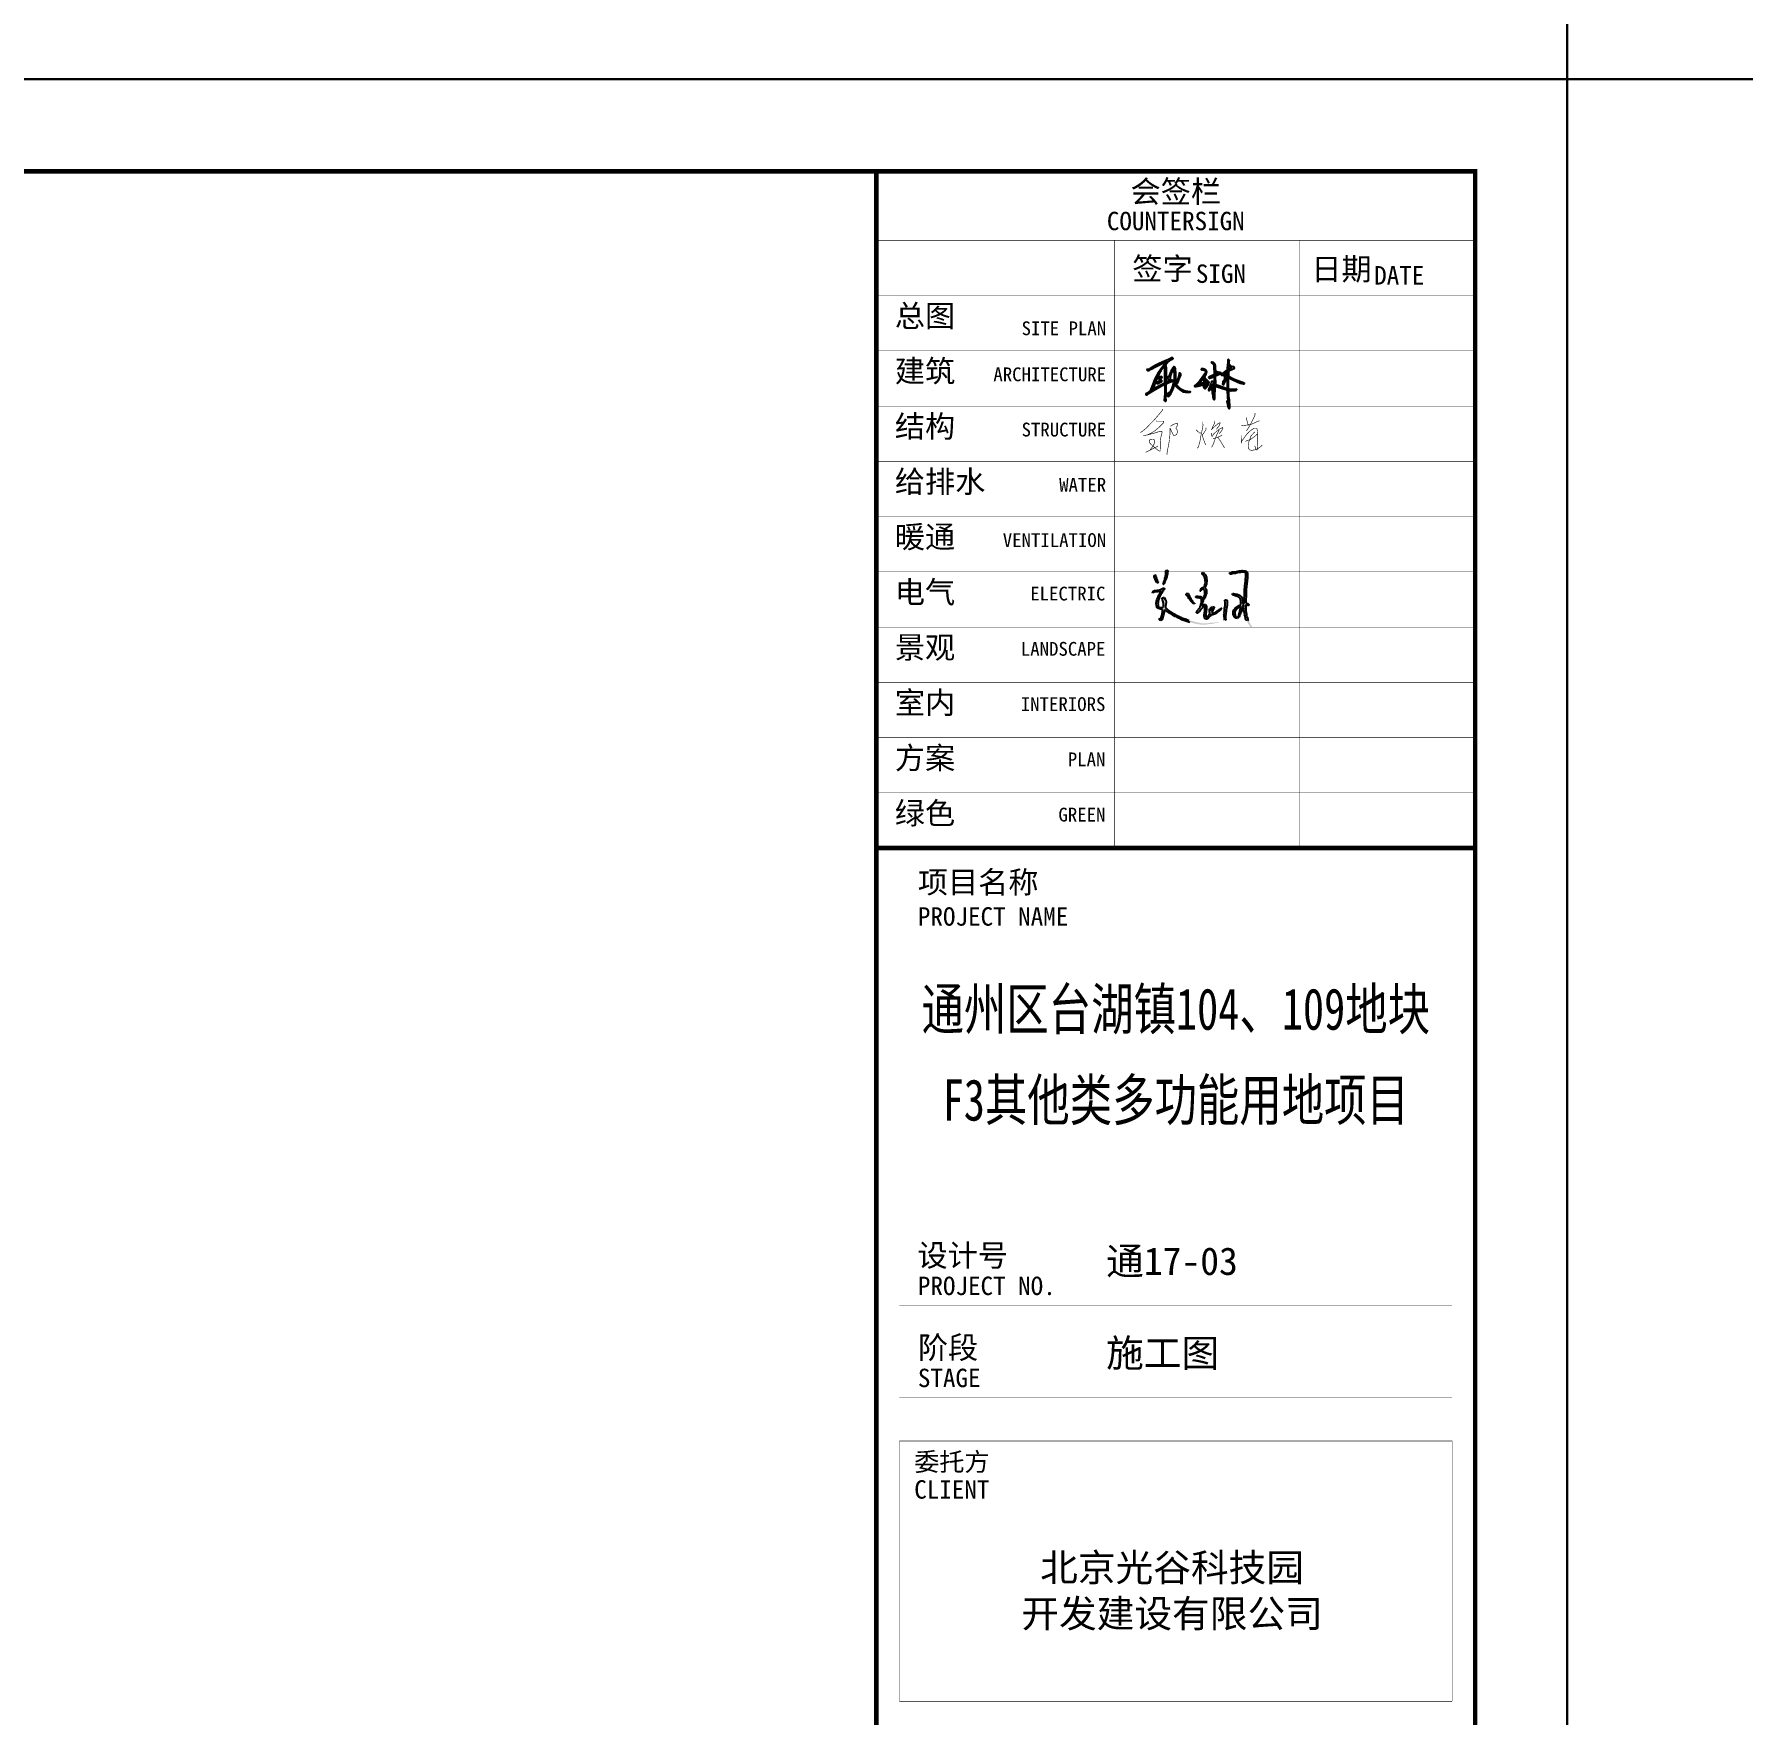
# Model space of a CAD drawing. Extents: x -186750 to 855523, y -12902 to 560425.
# Drawn here: x 754779 to 773329, y 206938 to 225189 of the extents above; entities that cross this region are included whole.
import ezdxf
from ezdxf.enums import TextEntityAlignment as Align
from ezdxf.xclip import XClip

# ---------------------------------------------------------------- set-up
doc = ezdxf.new("R2010")
doc.units = 0
doc.header["$LTSCALE"] = 1000
doc.header["$MEASUREMENT"] = 0
doc.header["$XCLIPFRAME"] = 0
doc.linetypes.add('X-104 8#10#平面$0$109-34 轴网$0$L1$0$$AUDIT_BAD_LTYPE1', pattern=[0])
for name, color, linetype in [('00-图签签名_10', 10, 'Continuous'), ('建筑签名', 7, 'Continuous'), ('电子签名', 5, 'Continuous')]:
    doc.layers.add(name, color=color, linetype=linetype)
doc.layers.add('8#楼幕墙$0$04-不打印_辅助线', color=165, linetype='Continuous', plot=False)
doc.layers.add('X-104 8#10#平面$0$04-不打印_辅助线', color=165, linetype='Continuous', plot=False)
doc.styles.add('图签信息$0$华文细黑', font='STXIHEI.TTF', dxfattribs={"height": 10})

# ---------------------------------------------------------------- blocks, each defined once
blk = doc.blocks.new('104-10 轴网')
at = {"layer": 'Defpoints'}
blk.add_lwpolyline([(104380, 45500), (178480, 45500), (178480, -11900), (104380, -11900)], close=True, dxfattribs=at)
blk = doc.blocks.new('图签信息')
at = {"const_width": 0.5}
for points in [[(-65, 574), (-65, 500.5), (0, 500.5), (0, 574)], [(-65, 0), (0, 0), (0, 500.5), (-65, 500.5)]]:
    blk.add_lwpolyline(points, close=True, dxfattribs=at)
at = {"const_width": 0.05}
for points in [[(-65, 566.5), (0, 566.5)], [(-39.14, 566.5), (-39.14, 500.5)], [(-19.1, 566.5), (-19.1, 500.5)], [(-65, 560.5), (0, 560.5)], [(-65, 554.5), (0, 554.5)], [(-65, 548.5), (0, 548.5)], [(-65, 542.5), (0, 542.5)], [(-65, 536.5), (0, 536.5)], [(-65, 530.5), (0, 530.5)], [(-65, 524.5), (0, 524.5)], [(-65, 518.5), (0, 518.5)], [(-65, 512.5), (0, 512.5)], [(-65, 512.5), (0, 512.5)], [(-65, 506.5), (0, 506.5)], [(-65, 500.5), (0, 500.5)], [(-62.5, 450.87), (-2.5, 450.87)], [(-62.5, 440.87), (-2.5, 440.87)], [(-2.5, 407.85), (-2.5, 436.12), (-62.5, 436.12), (-62.5, 407.85)], [(-62.5, 407.85), (-2.5, 407.85)]]:
    blk.add_lwpolyline(points, dxfattribs=at)
at = {"style": '图签信息$0$华文细黑'}
for s, height, p in [('会签栏', 2.4, (-32.5, 573)), ('COUNTERSIGN', 2, (-32.5, 569.6))]:
    blk.add_text(s, height=height, dxfattribs=at).set_placement(p, align=Align.TOP_CENTER)
for s, height, p in [('签字', 2.4, (-37.22, 564.63)), ('日期', 2.4, (-17.79, 564.58)), ('SIGN', 2, (-30.32, 563.88)), ('DATE', 2, (-10.96, 563.7)), ('总图', 2.4, (-63, 559.5)), ('建筑', 2.4, (-63, 553.5)), ('结构', 2.4, (-63, 547.5)), ('给排水', 2.4, (-63, 541.5)), ('暖通', 2.4, (-63, 535.5)), ('电气', 2.4, (-63, 529.5)), ('景观', 2.4, (-63, 523.5)), ('室内', 2.4, (-63, 517.5)), ('方案', 2.4, (-63, 511.5)), ('绿色', 2.4, (-63, 505.5)), ('项目名称', 2.4, (-60.5, 498)), ('PROJECT NAME', 2, (-60.5, 494.08)), ('设计号', 2.4, (-60.54, 457.48)), ('PROJECT NO.', 2, (-60.5, 453.97)), ('阶段', 2.4, (-60.5, 447.47)), ('STAGE', 2, (-60.5, 443.97)), ('委托方', 2, (-60.9, 434.86)), ('CLIENT', 2, (-60.9, 431.86))]:
    blk.add_text(s, height=height, dxfattribs=at).set_placement(p, align=Align.TOP_LEFT)
for s, p in [('SITE PLAN', (-40.06, 557.7)), ('ARCHITECTURE', (-40.06, 552.7)), ('STRUCTURE', (-40.06, 546.7)), ('WATER', (-40.06, 540.7)), ('VENTILATION', (-40.06, 534.7)), ('ELECTRIC', (-40.14, 528.89)), ('LANDSCAPE', (-40.14, 522.89)), ('INTERIORS', (-40.14, 516.89)), ('PLAN', (-40.14, 510.89)), ('GREEN', (-40.14, 504.89))]:
    blk.add_text(s, height=1.5, dxfattribs=at).set_placement(p, align=Align.TOP_RIGHT)
at = {"color": 4, "style": '图签信息$0$华文细黑', "width": 0.75}
for s, p in [('通州区台湖镇104、109地块', (-32.5, 480.78)), ('F3其他类多功能用地项目', (-32.5, 470.91))]:
    blk.add_text(s, height=4.5, dxfattribs=at).set_placement(p, align=Align.CENTER)
at = {"color": 4, "ltscale": 0.001, "char_height": 3, "width": 58.4895, "style": '图签信息$0$华文细黑'}
for s, insert, attachment_point in [('通17-03', (-40.06, 455.51), 4), ('施工图', (-40.06, 445.51), 4), ('北京光谷科技园\\P开发建设有限公司', (-32.9, 419.71), 5)]:
    blk.add_mtext(s, dxfattribs=dict(at, insert=insert, attachment_point=attachment_point))
blk = doc.blocks.new('图签-A1')
at = {"color": 2}
blk.add_blockref('图签信息', (0, 0), dxfattribs=at)
blk = doc.blocks.new('图框-A1')
for points, const_width in [([(0, 0), (841, 0), (841, 594), (0, 594)], 0.05), ([(766, 584), (25, 584), (25, 10), (766, 10)], 0.5)]:
    blk.add_lwpolyline(points, close=True, dxfattribs=dict(const_width=const_width))
blk = doc.blocks.new('104-8910 结构')
at = {"layer": 'Defpoints'}
blk.add_lwpolyline([(-19000, -118200), (61000, -118200), (61000, 41800), (-19000, 41800)], close=True, dxfattribs=at)
blk = doc.blocks.new('8#楼幕墙')
at = {"layer": '8#楼幕墙$0$04-不打印_辅助线'}
for points in [[(-18550, 224700), (65550, 224700), (65550, 284100), (-18550, 284100)], [(-18550, 165300), (65550, 165300), (65550, 224700), (-18550, 224700)]]:
    blk.add_lwpolyline(points, close=True, dxfattribs=at)
blk = doc.blocks.new('X-104 8#10#平面')
at = {"linetype": 'X-104 8#10#平面$0$109-34 轴网$0$L1$0$$AUDIT_BAD_LTYPE1'}
for points in [[(177307, 284100), (177307, 224700), (93207, 224700), (93207, 284100)], [(177307, 224700), (177307, 165300), (93207, 165300), (93207, 224700)]]:
    blk.add_lwpolyline(points, close=True, dxfattribs=at)
at = {"layer": 'X-104 8#10#平面$0$04-不打印_辅助线', "linetype": 'X-104 8#10#平面$0$109-34 轴网$0$L1$0$$AUDIT_BAD_LTYPE1'}
for points in [[(177307, 224700), (93207, 224700), (93207, 284100), (177307, 284100)], [(177307, 165300), (93207, 165300), (93207, 224700), (177307, 224700)]]:
    blk.add_lwpolyline(points, close=True, dxfattribs=at)
at = {"layer": 'X-104 8#10#平面$0$04-不打印_辅助线'}
for points in [[(177307, 224700), (261407, 224700), (261407, 284100), (177307, 284100)], [(177307, 165300), (261407, 165300), (261407, 224700), (177307, 224700)]]:
    blk.add_lwpolyline(points, close=True, dxfattribs=at)
at = {"xscale": 100, "yscale": 100, "zscale": 100}
for name, p in [('图框-A1', (93207, 224700)), ('图框-A1', (93207, 165300)), ('图签-A1', (176307, 166300))]:
    blk.add_blockref(name, p, dxfattribs=at)
at = {"linetype": 'X-104 8#10#平面$0$109-34 轴网$0$L1$0$$AUDIT_BAD_LTYPE1'}
ref = blk.add_blockref('8#楼幕墙', (111757, 0), dxfattribs=at)
XClip(ref).set_block_clipping_path([(-18549.9999999995, -12899.9999999999), (65550.0000000003, 284100.0000000003)])
ref = blk.add_blockref('104-10 轴网', (-8673, 178200), dxfattribs=at)
XClip(ref).set_block_clipping_path([(104379.5977508624, -11900), (178479.5977508624, 45500)])
ref = blk.add_blockref('104-8910 结构', (153887, 105500), dxfattribs=dict(at, rotation=180))
XClip(ref).set_block_clipping_path([(-15919.9999999996, -118200.0000000001), (58180.0000000003, -60800.0000000001)])
blk = doc.blocks.new('UYTITU')
at = {"layer": '电子签名', "linetype": 'Continuous'}
h = blk.add_hatch(color=5, dxfattribs=at)
h.paths.add_polyline_path([(952, 12), (951, 13), (943, 11), (940, 8), (935, -7), (932, -9), (936, -16), (940, -13), (948, 2), (950, 3)], flags=16)
h.paths.add_polyline_path([(1256, 30), (1254, 31), (1252, 29), (1239, 23), (1232, 17), (1218, 9), (1213, 3), (1211, 3), (1205, -4), (1201, -14), (1193, -26), (1191, -43), (1194, -49), (1194, -55), (1197, -57), (1197, -66), (1211, -84), (1221, -84), (1226, -81), (1228, -76), (1237, -65), (1236, -56), (1239, -52), (1239, -45), (1241, -43), (1241, -37), (1246, -25), (1247, -14), (1250, -10), (1250, -3), (1255, 12), (1256, 22), (1258, 25)], flags=16)
h.paths.add_polyline_path([(1094, 105), (1100, 105), (1103, 104), (1106, 101), (1109, 92), (1109, 49), (1105, 25), (1102, 16), (1102, 5), (1099, -7), (1100, -19), (1098, -22), (1096, -44), (1092, -57), (1094, -60), (1093, -73), (1091, -78), (1093, -88), (1094, -117), (1091, -119), (1085, -119), (1082, -109), (1081, -92), (1079, -90), (1077, -77), (1077, -57), (1075, -49), (1079, -36), (1078, -31), (1081, -16), (1080, -9), (1082, -2), (1082, 12), (1085, 24), (1087, 43), (1089, 49), (1089, 75), (1085, 95), (1088, 102)])
h.paths.add_polyline_path([(777, 145), (793, 145), (825, 140), (836, 132), (838, 132), (843, 127), (848, 119), (846, 115), (849, 85), (843, 75), (843, 65), (839, 60), (839, 51), (835, 43), (835, 38), (838, 37), (855, 50), (865, 53), (874, 53), (879, 51), (886, 39), (887, 30), (885, 16), (886, 5), (885, -9), (883, -13), (883, -25), (879, -36), (880, -41), (878, -45), (878, -72), (882, -85), (885, -87), (890, -86), (910, -65), (923, -46), (921, -31), (919, -29), (918, -22), (916, -19), (916, -5), (918, -2), (918, 5), (922, 1), (927, 5), (928, 13), (932, 17), (932, 22), (943, 25), (951, 30), (963, 28), (968, 22), (968, 15), (966, 13), (967, 10), (962, -2), (954, -11), (947, -26), (947, -31), (944, -36), (949, -43), (960, -42), (988, -30), (1005, -17), (1013, -13), (1014, -10), (1035, 1), (1044, 12), (1051, 12), (1039, -2), (1023, -17), (1009, -26), (996, -38), (980, -49), (954, -59), (943, -59), (936, -56), (926, -73), (912, -87), (904, -98), (890, -107), (881, -107), (873, -104), (865, -95), (863, -81), (860, -75), (860, -51), (863, -48), (867, -10), (866, -7), (868, 0), (868, 12), (871, 15), (871, 31), (866, 37), (860, 36), (859, 33), (852, 28), (835, 11), (832, 5), (818, -9), (812, -19), (813, -20), (808, -24), (803, -31), (790, -43), (786, -43), (778, -38), (777, -28), (783, -23), (786, -13), (797, -2), (802, 7), (812, 15), (815, 30), (818, 36), (820, 37), (820, 41), (823, 46), (823, 52), (831, 71), (832, 101), (829, 113), (816, 122), (776, 125), (768, 133), (768, 139)])
h.paths.add_polyline_path([(680, 173), (683, 173), (688, 171), (690, 163), (700, 142), (708, 133), (708, 130), (712, 126), (713, 122), (725, 104), (724, 101), (728, 99), (728, 95), (730, 94), (732, 87), (751, 68), (755, 66), (754, 61), (740, 63), (728, 73), (718, 85), (716, 89), (708, 99), (702, 110), (695, 117), (690, 126), (688, 127), (688, 130), (669, 154), (665, 161), (664, 166), (667, 170), (666, 171), (673, 171)], flags=17)
h.paths.add_polyline_path([(413, 232), (421, 232), (426, 230), (428, 227), (428, 219), (426, 218), (425, 214), (415, 201), (415, 198), (409, 194), (408, 189), (403, 185), (400, 176), (390, 163), (387, 153), (380, 145), (380, 141), (372, 124), (372, 120), (362, 93), (359, 77), (360, 71), (358, 57), (362, 44), (362, 37), (373, 24), (382, 21), (404, 20), (411, 24), (418, 31), (418, 67), (412, 93), (409, 99), (409, 104), (406, 106), (406, 111), (403, 117), (403, 121), (406, 125), (417, 129), (425, 128), (438, 111), (443, 99), (446, 79), (444, 53), (441, 36), (439, 33), (439, 20), (444, 13), (455, 6), (469, -8), (475, -10), (478, -14), (484, -16), (491, -23), (499, -27), (501, -29), (509, -32), (510, -34), (533, -49), (568, -65), (588, -76), (595, -78), (602, -84), (608, -86), (612, -90), (618, -91), (626, -94), (627, -96), (666, -108), (676, -113), (694, -119), (701, -119), (702, -121), (721, -124), (723, -127), (737, -128), (752, -134), (763, -135), (766, -137), (834, -151), (854, -150), (880, -152), (883, -150), (899, -150), (903, -147), (914, -149), (921, -146), (948, -145), (957, -143), (964, -144), (980, -142), (984, -140), (1010, -138), (1012, -136), (1025, -137), (1020, -140), (1014, -140), (991, -149), (986, -149), (953, -157), (912, -160), (878, -166), (838, -166), (798, -163), (795, -161), (751, -153), (732, -146), (703, -141), (616, -113), (607, -107), (601, -106), (593, -99), (579, -94), (576, -91), (566, -88), (558, -82), (543, -77), (531, -69), (517, -64), (515, -60), (505, -53), (499, -52), (497, -49), (483, -42), (469, -32), (467, -29), (460, -26), (442, -11), (433, -7), (430, -7), (428, -10), (423, -48), (421, -50), (419, -63), (412, -80), (407, -107), (404, -110), (403, -114), (388, -120), (380, -118), (376, -114), (374, -106), (377, -97), (379, -97), (382, -103), (386, -106), (391, -96), (393, -89), (404, -54), (405, -37), (407, -35), (406, -32), (409, 0), (384, 2), (359, 10), (358, 13), (351, 18), (347, 24), (346, 32), (341, 42), (340, 64), (343, 90), (347, 106), (351, 109), (350, 113), (354, 121), (355, 127), (360, 135), (360, 138), (368, 153), (368, 157), (389, 190), (389, 194), (393, 197), (388, 200), (386, 197), (375, 195), (368, 192), (363, 193), (357, 189), (317, 185), (315, 183), (310, 183), (306, 180), (301, 180), (300, 192), (306, 197), (319, 205), (345, 205), (349, 207), (365, 210), (403, 224)])
h.paths.add_polyline_path([(329, 376), (330, 376), (330, 372), (333, 368), (333, 363), (338, 353), (338, 346), (341, 341), (342, 331), (345, 326), (349, 314), (354, 307), (355, 300), (363, 292), (360, 288), (352, 289), (346, 293), (332, 317), (329, 327), (320, 343), (321, 346), (318, 350), (316, 367), (323, 370)])
h.paths.add_polyline_path([(842, 399), (851, 399), (858, 392), (873, 375), (884, 346), (886, 336), (885, 328), (888, 319), (888, 302), (884, 295), (884, 279), (874, 248), (871, 244), (868, 233), (878, 222), (884, 208), (884, 168), (882, 167), (878, 157), (875, 141), (858, 110), (856, 108), (853, 108), (859, 133), (862, 139), (861, 140), (866, 159), (868, 161), (868, 191), (866, 198), (867, 200), (863, 210), (848, 218), (838, 218), (829, 211), (822, 198), (818, 198), (817, 202), (822, 209), (822, 217), (827, 227), (834, 235), (843, 238), (855, 236), (861, 236), (868, 258), (868, 266), (873, 285), (872, 297), (875, 304), (872, 311), (871, 327), (868, 330), (867, 341), (864, 345), (862, 355), (839, 384), (837, 393)])
h.paths.add_polyline_path([(1268, 422), (1277, 422), (1304, 419), (1323, 409), (1332, 393), (1332, 353), (1331, 344), (1329, 341), (1330, 336), (1328, 317), (1326, 313), (1327, 311), (1316, 214), (1317, 180), (1313, 72), (1315, 67), (1323, 67), (1333, 63), (1343, 52), (1344, 45), (1339, 37), (1335, 38), (1335, 41), (1328, 50), (1317, 52), (1314, 49), (1312, 35), (1312, -17), (1315, -29), (1315, -35), (1319, -48), (1320, -63), (1323, -71), (1321, -74), (1326, -80), (1326, -85), (1332, -97), (1333, -104), (1335, -107), (1335, -112), (1342, -120), (1349, -134), (1349, -137), (1360, -153), (1362, -160), (1365, -163), (1367, -167), (1366, -168), (1372, -172), (1380, -184), (1380, -192), (1376, -195), (1366, -194), (1354, -181), (1353, -177), (1350, -175), (1350, -172), (1342, -164), (1340, -158), (1337, -157), (1331, -141), (1328, -138), (1321, -125), (1320, -117), (1314, -110), (1310, -101), (1307, -89), (1308, -88), (1305, -82), (1305, -75), (1299, -57), (1300, -56), (1298, -42), (1296, -38), (1297, -35), (1295, -25), (1293, -22), (1294, -13), (1292, -9), (1292, 6), (1294, 15), (1292, 19), (1292, 46), (1280, 42), (1276, 37), (1277, 36), (1274, 27), (1275, 19), (1270, 1), (1269, -8), (1267, -11), (1262, -32), (1255, -41), (1251, -60), (1245, -70), (1241, -82), (1226, -96), (1221, -98), (1204, -96), (1196, -92), (1188, -85), (1175, -56), (1175, -26), (1182, -5), (1187, -1), (1196, 12), (1221, 32), (1223, 32), (1242, 44), (1248, 45), (1256, 50), (1258, 54), (1259, 66), (1257, 90), (1249, 119), (1246, 125), (1227, 140), (1219, 141), (1168, 157), (1166, 159), (1166, 165), (1171, 173), (1180, 173), (1209, 164), (1217, 164), (1226, 160), (1236, 158), (1249, 151), (1264, 137), (1270, 127), (1270, 121), (1272, 120), (1278, 82), (1276, 66), (1279, 61), (1291, 63), (1294, 65), (1293, 70), (1295, 72), (1294, 94), (1296, 170), (1298, 193), (1297, 219), (1300, 229), (1300, 252), (1302, 255), (1301, 266), (1304, 269), (1314, 365), (1313, 390), (1307, 398), (1292, 403), (1262, 403), (1257, 401), (1222, 397), (1220, 395), (1206, 393), (1200, 390), (1180, 389), (1154, 384), (1141, 384), (1134, 391), (1139, 398), (1145, 402), (1155, 403), (1163, 406), (1196, 408), (1224, 414), (1231, 414), (1240, 418), (1256, 419)])
h.paths.add_polyline_path([(456, 425), (463, 422), (466, 413), (463, 398), (463, 384), (459, 375), (459, 367), (454, 363), (453, 353), (442, 323), (442, 319), (437, 313), (424, 282), (417, 273), (417, 271), (415, 271), (417, 282), (422, 292), (422, 295), (432, 320), (434, 336), (441, 354), (441, 361), (444, 370), (444, 415), (449, 423)])
at = {"layer": '电子签名', "color": 5, "linetype": 'Continuous'}
for p, q in [((323, 370), (329, 376)), ((329, 376), (330, 376)), ((330, 376), (330, 372)), ((330, 372), (333, 368)), ((444, 415), (449, 423)), ((444, 370), (444, 415)), ((449, 423), (456, 425)), ((456, 425), (463, 422)), ((463, 384), (459, 375)), ((459, 375), (459, 367)), ((463, 422), (466, 413)), ((466, 413), (463, 398)), ((463, 398), (463, 384)), ((837, 393), (842, 399)), ((839, 384), (837, 393)), ((862, 355), (839, 384)), ((842, 399), (851, 399)), ((851, 399), (858, 392)), ((858, 392), (873, 375)), ((873, 375), (884, 346)), ((1134, 391), (1139, 398)), ((1141, 384), (1134, 391)), ((1139, 398), (1145, 402)), ((1154, 384), (1141, 384)), ((1145, 402), (1155, 403)), ((1180, 389), (1154, 384)), ((1155, 403), (1163, 406)), ((1163, 406), (1196, 408)), ((1200, 390), (1180, 389)), ((1196, 408), (1224, 414)), ((1206, 393), (1200, 390)), ((1220, 395), (1206, 393)), ((1222, 397), (1220, 395)), ((1257, 401), (1222, 397)), ((1224, 414), (1231, 414)), ((1231, 414), (1240, 418)), ((1240, 418), (1256, 419)), ((1256, 419), (1268, 422)), ((1262, 403), (1257, 401)), ((1292, 403), (1262, 403)), ((1268, 422), (1277, 422)), ((1277, 422), (1304, 419)), ((1307, 398), (1292, 403)), ((1304, 419), (1323, 409)), ((1313, 390), (1307, 398)), ((1314, 365), (1313, 390)), ((1323, 409), (1332, 393)), ((1332, 393), (1332, 353)), ((300, 192), (306, 197)), ((301, 180), (300, 192)), ((306, 197), (319, 205)), ((316, 367), (323, 370)), ((318, 350), (316, 367)), ((357, 189), (317, 185)), ((321, 346), (318, 350)), ((319, 205), (345, 205)), ((320, 343), (321, 346)), ((329, 327), (320, 343)), ((332, 317), (329, 327)), ((346, 293), (332, 317)), ((333, 368), (333, 363)), ((333, 363), (338, 353)), ((338, 353), (338, 346)), ((338, 346), (341, 341)), ((341, 341), (342, 331)), ((342, 331), (345, 326)), ((345, 326), (349, 314)), ((345, 205), (349, 207)), ((352, 289), (346, 293)), ((349, 314), (354, 307)), ((349, 207), (365, 210)), ((360, 288), (352, 289)), ((354, 307), (355, 300)), ((355, 300), (363, 292)), ((363, 193), (357, 189)), ((363, 292), (360, 288)), ((368, 192), (363, 193)), ((365, 210), (403, 224)), ((375, 195), (368, 192)), ((368, 157), (389, 190)), ((386, 197), (375, 195)), ((388, 200), (386, 197)), ((393, 197), (388, 200)), ((389, 194), (393, 197)), ((389, 190), (389, 194)), ((403, 224), (413, 232)), ((408, 189), (403, 185)), ((409, 194), (408, 189)), ((415, 198), (409, 194)), ((413, 232), (421, 232)), ((415, 271), (417, 282)), ((417, 271), (415, 271)), ((425, 214), (415, 201)), ((415, 201), (415, 198)), ((417, 282), (422, 292)), ((424, 282), (417, 273)), ((417, 273), (417, 271)), ((421, 232), (426, 230)), ((422, 295), (432, 320)), ((422, 292), (422, 295)), ((437, 313), (424, 282)), ((426, 218), (425, 214)), ((426, 230), (428, 227)), ((428, 219), (426, 218)), ((428, 227), (428, 219)), ((432, 320), (434, 336)), ((434, 336), (441, 354)), ((442, 319), (437, 313)), ((441, 361), (444, 370)), ((441, 354), (441, 361)), ((453, 353), (442, 323)), ((442, 323), (442, 319)), ((454, 363), (453, 353)), ((459, 367), (454, 363)), ((817, 202), (822, 209)), ((818, 198), (817, 202)), ((822, 198), (818, 198)), ((822, 217), (827, 227)), ((822, 209), (822, 217)), ((829, 211), (822, 198)), ((827, 227), (834, 235)), ((838, 218), (829, 211)), ((834, 235), (843, 238)), ((848, 218), (838, 218)), ((843, 238), (855, 236)), ((863, 210), (848, 218)), ((855, 236), (861, 236)), ((861, 236), (868, 258)), ((864, 345), (862, 355)), ((867, 200), (863, 210)), ((867, 341), (864, 345)), ((866, 198), (867, 200)), ((868, 191), (866, 198)), ((868, 330), (867, 341)), ((871, 327), (868, 330)), ((868, 266), (873, 285)), ((868, 258), (868, 266)), ((871, 244), (868, 233)), ((868, 233), (878, 222)), ((868, 161), (868, 191)), ((872, 311), (871, 327)), ((874, 248), (871, 244)), ((875, 304), (872, 311)), ((872, 297), (875, 304)), ((873, 285), (872, 297)), ((884, 279), (874, 248)), ((878, 222), (884, 208)), ((884, 346), (886, 336)), ((888, 302), (884, 295)), ((884, 295), (884, 279)), ((884, 208), (884, 168)), ((886, 336), (885, 328)), ((885, 328), (888, 319)), ((888, 319), (888, 302)), ((1296, 170), (1298, 193)), ((1297, 219), (1300, 229)), ((1298, 193), (1297, 219)), ((1300, 252), (1302, 255)), ((1300, 229), (1300, 252)), ((1301, 266), (1304, 269)), ((1302, 255), (1301, 266)), ((1304, 269), (1314, 365)), ((1327, 311), (1316, 214)), ((1316, 214), (1317, 180)), ((1328, 317), (1326, 313)), ((1326, 313), (1327, 311)), ((1330, 336), (1328, 317)), ((1331, 344), (1329, 341)), ((1329, 341), (1330, 336)), ((1332, 353), (1331, 344)), ((306, 180), (301, 180)), ((310, 183), (306, 180)), ((315, 183), (310, 183)), ((317, 185), (315, 183)), ((340, 64), (343, 90)), ((341, 42), (340, 64)), ((346, 32), (341, 42)), ((343, 90), (347, 106)), ((347, 24), (346, 32)), ((347, 106), (351, 109)), ((351, 18), (347, 24)), ((350, 113), (354, 121)), ((351, 109), (350, 113)), ((358, 13), (351, 18)), ((354, 121), (355, 127)), ((355, 127), (360, 135)), ((360, 71), (358, 57)), ((358, 57), (362, 44)), ((359, 10), (358, 13)), ((362, 93), (359, 77)), ((359, 77), (360, 71)), ((384, 2), (359, 10)), ((360, 138), (368, 153)), ((360, 135), (360, 138)), ((372, 120), (362, 93)), ((362, 44), (362, 37)), ((362, 37), (373, 24)), ((368, 153), (368, 157)), ((380, 141), (372, 124)), ((372, 124), (372, 120)), ((373, 24), (382, 21)), ((387, 153), (380, 145)), ((380, 145), (380, 141)), ((382, 21), (404, 20)), ((409, 0), (384, 2)), ((390, 163), (387, 153)), ((400, 176), (390, 163)), ((403, 185), (400, 176)), ((403, 121), (406, 125)), ((403, 117), (403, 121)), ((406, 111), (403, 117)), ((404, 20), (411, 24)), ((406, 125), (417, 129)), ((406, 106), (406, 111)), ((409, 104), (406, 106)), ((406, -32), (409, 0)), ((409, 99), (409, 104)), ((412, 93), (409, 99)), ((411, 24), (418, 31)), ((418, 67), (412, 93)), ((417, 129), (425, 128)), ((418, 31), (418, 67)), ((425, 128), (438, 111)), ((438, 111), (443, 99)), ((441, 36), (439, 33)), ((439, 33), (439, 20)), ((439, 20), (444, 13)), ((444, 53), (441, 36)), ((443, 99), (446, 79)), ((446, 79), (444, 53)), ((444, 13), (455, 6)), ((455, 6), (469, -8)), ((664, 166), (667, 170)), ((665, 161), (664, 166)), ((669, 154), (665, 161)), ((666, 171), (673, 171)), ((667, 170), (666, 171)), ((688, 130), (669, 154)), ((673, 171), (680, 173)), ((680, 173), (683, 173)), ((683, 173), (688, 171)), ((688, 171), (690, 163)), ((688, 127), (688, 130)), ((690, 126), (688, 127)), ((690, 163), (700, 142)), ((695, 117), (690, 126)), ((702, 110), (695, 117)), ((700, 142), (708, 133)), ((708, 99), (702, 110)), ((708, 133), (708, 130)), ((708, 130), (712, 126)), ((716, 89), (708, 99)), ((712, 126), (713, 122)), ((713, 122), (725, 104)), ((718, 85), (716, 89)), ((728, 73), (718, 85)), ((725, 104), (724, 101)), ((724, 101), (728, 99)), ((728, 99), (728, 95)), ((728, 95), (730, 94)), ((740, 63), (728, 73)), ((730, 94), (732, 87)), ((732, 87), (751, 68)), ((754, 61), (740, 63)), ((751, 68), (755, 66)), ((755, 66), (754, 61)), ((768, 139), (777, 145)), ((768, 133), (768, 139)), ((776, 125), (768, 133)), ((816, 122), (776, 125)), ((777, 145), (793, 145)), ((793, 145), (825, 140)), ((797, -2), (802, 7)), ((802, 7), (812, 15)), ((812, 15), (815, 30)), ((815, 30), (818, 36)), ((829, 113), (816, 122)), ((818, 36), (820, 37)), ((832, 5), (818, -9)), ((820, 41), (823, 46)), ((820, 37), (820, 41)), ((823, 52), (831, 71)), ((823, 46), (823, 52)), ((825, 140), (836, 132)), ((832, 101), (829, 113)), ((831, 71), (832, 101)), ((835, 11), (832, 5)), ((839, 51), (835, 43)), ((835, 43), (835, 38)), ((835, 38), (838, 37)), ((852, 28), (835, 11)), ((836, 132), (838, 132)), ((838, 132), (843, 127)), ((838, 37), (855, 50)), ((843, 65), (839, 60)), ((839, 60), (839, 51)), ((843, 127), (848, 119)), ((849, 85), (843, 75)), ((843, 75), (843, 65)), ((848, 119), (846, 115)), ((846, 115), (849, 85)), ((859, 33), (852, 28)), ((853, 108), (859, 133)), ((856, 108), (853, 108)), ((855, 50), (865, 53)), ((858, 110), (856, 108)), ((875, 141), (858, 110)), ((859, 133), (862, 139)), ((860, 36), (859, 33)), ((866, 37), (860, 36)), ((861, 140), (866, 159)), ((862, 139), (861, 140)), ((865, 53), (874, 53)), ((866, 159), (868, 161)), ((871, 31), (866, 37)), ((866, -7), (868, 0)), ((868, 12), (871, 15)), ((868, 0), (868, 12)), ((871, 15), (871, 31)), ((874, 53), (879, 51)), ((878, 157), (875, 141)), ((882, 167), (878, 157)), ((879, 51), (886, 39)), ((884, 168), (882, 167)), ((887, 30), (885, 16)), ((885, 16), (886, 5)), ((886, 5), (885, -9)), ((886, 39), (887, 30)), ((918, 5), (922, 1)), ((918, -2), (918, 5)), ((922, 1), (927, 5)), ((927, 5), (928, 13)), ((928, 13), (932, 17)), ((932, 22), (943, 25)), ((932, 17), (932, 22)), ((940, 8), (935, -7)), ((943, 11), (940, 8)), ((940, -13), (948, 2)), ((943, 25), (951, 30)), ((951, 13), (943, 11)), ((948, 2), (950, 3)), ((950, 3), (952, 12)), ((951, 30), (963, 28)), ((952, 12), (951, 13)), ((967, 10), (962, -2)), ((963, 28), (968, 22)), ((968, 15), (966, 13)), ((966, 13), (967, 10)), ((968, 22), (968, 15)), ((1014, -10), (1035, 1)), ((1035, 1), (1044, 12)), ((1051, 12), (1039, -2)), ((1044, 12), (1051, 12)), ((1082, 12), (1085, 24)), ((1082, -2), (1082, 12)), ((1085, 95), (1088, 102)), ((1089, 75), (1085, 95)), ((1085, 24), (1087, 43)), ((1087, 43), (1089, 49)), ((1088, 102), (1094, 105)), ((1089, 49), (1089, 75)), ((1094, 105), (1100, 105)), ((1102, 5), (1099, -7)), ((1100, 105), (1103, 104)), ((1105, 25), (1102, 16)), ((1102, 16), (1102, 5)), ((1103, 104), (1106, 101)), ((1109, 49), (1105, 25)), ((1106, 101), (1109, 92)), ((1109, 92), (1109, 49)), ((1166, 165), (1171, 173)), ((1166, 159), (1166, 165)), ((1168, 157), (1166, 159)), ((1219, 141), (1168, 157)), ((1171, 173), (1180, 173)), ((1180, 173), (1209, 164)), ((1187, -1), (1196, 12)), ((1196, 12), (1221, 32)), ((1211, 3), (1205, -4)), ((1209, 164), (1217, 164)), ((1213, 3), (1211, 3)), ((1218, 9), (1213, 3)), ((1217, 164), (1226, 160)), ((1232, 17), (1218, 9)), ((1227, 140), (1219, 141)), ((1221, 32), (1223, 32)), ((1223, 32), (1242, 44)), ((1226, 160), (1236, 158)), ((1246, 125), (1227, 140)), ((1239, 23), (1232, 17)), ((1236, 158), (1249, 151)), ((1252, 29), (1239, 23)), ((1242, 44), (1248, 45)), ((1249, 119), (1246, 125)), ((1248, 45), (1256, 50)), ((1249, 151), (1264, 137)), ((1257, 90), (1249, 119)), ((1250, -3), (1255, 12)), ((1254, 31), (1252, 29)), ((1256, 30), (1254, 31)), ((1255, 12), (1256, 22)), ((1256, 50), (1258, 54)), ((1258, 25), (1256, 30)), ((1256, 22), (1258, 25)), ((1259, 66), (1257, 90)), ((1258, 54), (1259, 66)), ((1264, 137), (1270, 127)), ((1270, 1), (1269, -8)), ((1270, 127), (1270, 121)), ((1270, 121), (1272, 120)), ((1275, 19), (1270, 1)), ((1272, 120), (1278, 82)), ((1277, 36), (1274, 27)), ((1274, 27), (1275, 19)), ((1278, 82), (1276, 66)), ((1276, 66), (1279, 61)), ((1280, 42), (1276, 37)), ((1276, 37), (1277, 36)), ((1279, 61), (1291, 63)), ((1292, 46), (1280, 42)), ((1291, 63), (1294, 65)), ((1292, 19), (1292, 46)), ((1294, 15), (1292, 19)), ((1292, 6), (1294, 15)), ((1292, -9), (1292, 6)), ((1293, 70), (1295, 72)), ((1294, 65), (1293, 70)), ((1294, 94), (1296, 170)), ((1295, 72), (1294, 94)), ((1314, 49), (1312, 35)), ((1312, 35), (1312, -17)), ((1317, 180), (1313, 72)), ((1313, 72), (1315, 67)), ((1317, 52), (1314, 49)), ((1315, 67), (1323, 67)), ((1328, 50), (1317, 52)), ((1323, 67), (1333, 63)), ((1335, 41), (1328, 50)), ((1333, 63), (1343, 52)), ((1335, 38), (1335, 41)), ((1339, 37), (1335, 38)), ((1344, 45), (1339, 37)), ((1343, 52), (1344, 45)), ((374, -106), (377, -97)), ((376, -114), (374, -106)), ((380, -118), (376, -114)), ((377, -97), (379, -97)), ((379, -97), (382, -103)), ((388, -120), (380, -118)), ((382, -103), (386, -106)), ((386, -106), (391, -96)), ((403, -114), (388, -120)), ((391, -96), (393, -89)), ((393, -89), (404, -54)), ((404, -110), (403, -114)), ((404, -54), (405, -37)), ((407, -107), (404, -110)), ((405, -37), (407, -35)), ((407, -35), (406, -32)), ((412, -80), (407, -107)), ((419, -63), (412, -80)), ((421, -50), (419, -63)), ((423, -48), (421, -50)), ((428, -10), (423, -48)), ((430, -7), (428, -10)), ((433, -7), (430, -7)), ((442, -11), (433, -7)), ((460, -26), (442, -11)), ((467, -29), (460, -26)), ((469, -32), (467, -29)), ((469, -8), (475, -10)), ((483, -42), (469, -32)), ((475, -10), (478, -14)), ((478, -14), (484, -16)), ((497, -49), (483, -42)), ((484, -16), (491, -23)), ((491, -23), (499, -27)), ((499, -52), (497, -49)), ((499, -27), (501, -29)), ((505, -53), (499, -52)), ((501, -29), (509, -32)), ((515, -60), (505, -53)), ((509, -32), (510, -34)), ((510, -34), (533, -49)), ((517, -64), (515, -60)), ((531, -69), (517, -64)), ((543, -77), (531, -69)), ((533, -49), (568, -65)), ((558, -82), (543, -77)), ((566, -88), (558, -82)), ((576, -91), (566, -88)), ((568, -65), (588, -76)), ((579, -94), (576, -91)), ((593, -99), (579, -94)), ((588, -76), (595, -78)), ((601, -106), (593, -99)), ((595, -78), (602, -84)), ((607, -107), (601, -106)), ((602, -84), (608, -86)), ((616, -113), (607, -107)), ((608, -86), (612, -90)), ((612, -90), (618, -91)), ((703, -141), (616, -113)), ((618, -91), (626, -94)), ((626, -94), (627, -96)), ((627, -96), (666, -108)), ((666, -108), (676, -113)), ((676, -113), (694, -119)), ((777, -28), (783, -23)), ((778, -38), (777, -28)), ((786, -43), (778, -38)), ((783, -23), (786, -13)), ((786, -13), (797, -2)), ((790, -43), (786, -43)), ((803, -31), (790, -43)), ((808, -24), (803, -31)), ((813, -20), (808, -24)), ((818, -9), (812, -19)), ((812, -19), (813, -20)), ((860, -51), (863, -48)), ((860, -75), (860, -51)), ((863, -81), (860, -75)), ((863, -48), (867, -10)), ((865, -95), (863, -81)), ((873, -104), (865, -95)), ((867, -10), (866, -7)), ((881, -107), (873, -104)), ((880, -41), (878, -45)), ((878, -45), (878, -72)), ((878, -72), (882, -85)), ((883, -25), (879, -36)), ((879, -36), (880, -41)), ((890, -107), (881, -107)), ((882, -85), (885, -87)), ((885, -9), (883, -13)), ((883, -13), (883, -25)), ((885, -87), (890, -86)), ((890, -86), (910, -65)), ((904, -98), (890, -107)), ((912, -87), (904, -98)), ((910, -65), (923, -46)), ((926, -73), (912, -87)), ((916, -5), (918, -2)), ((916, -19), (916, -5)), ((918, -22), (916, -19)), ((919, -29), (918, -22)), ((921, -31), (919, -29)), ((923, -46), (921, -31)), ((936, -56), (926, -73)), ((935, -7), (932, -9)), ((932, -9), (936, -16)), ((936, -16), (940, -13)), ((943, -59), (936, -56)), ((954, -59), (943, -59)), ((947, -31), (944, -36)), ((944, -36), (949, -43)), ((954, -11), (947, -26)), ((947, -26), (947, -31)), ((949, -43), (960, -42)), ((962, -2), (954, -11)), ((980, -49), (954, -59)), ((960, -42), (988, -30)), ((996, -38), (980, -49)), ((988, -30), (1005, -17)), ((1009, -26), (996, -38)), ((1005, -17), (1013, -13)), ((1023, -17), (1009, -26)), ((1013, -13), (1014, -10)), ((1039, -2), (1023, -17)), ((1075, -49), (1079, -36)), ((1077, -57), (1075, -49)), ((1077, -77), (1077, -57)), ((1079, -90), (1077, -77)), ((1078, -31), (1081, -16)), ((1079, -36), (1078, -31)), ((1081, -92), (1079, -90)), ((1080, -9), (1082, -2)), ((1081, -16), (1080, -9)), ((1082, -109), (1081, -92)), ((1085, -119), (1082, -109)), ((1093, -73), (1091, -78)), ((1091, -78), (1093, -88)), ((1094, -117), (1091, -119)), ((1096, -44), (1092, -57)), ((1092, -57), (1094, -60)), ((1094, -60), (1093, -73)), ((1093, -88), (1094, -117)), ((1098, -22), (1096, -44)), ((1100, -19), (1098, -22)), ((1099, -7), (1100, -19)), ((1175, -26), (1182, -5)), ((1175, -56), (1175, -26)), ((1188, -85), (1175, -56)), ((1182, -5), (1187, -1)), ((1196, -92), (1188, -85)), ((1193, -26), (1191, -43)), ((1191, -43), (1194, -49)), ((1201, -14), (1193, -26)), ((1194, -49), (1194, -55)), ((1194, -55), (1197, -57)), ((1204, -96), (1196, -92)), ((1197, -57), (1197, -66)), ((1197, -66), (1211, -84)), ((1205, -4), (1201, -14)), ((1221, -98), (1204, -96)), ((1211, -84), (1221, -84)), ((1221, -84), (1226, -81)), ((1226, -96), (1221, -98)), ((1226, -81), (1228, -76)), ((1241, -82), (1226, -96)), ((1228, -76), (1237, -65)), ((1236, -56), (1239, -52)), ((1237, -65), (1236, -56)), ((1239, -45), (1241, -43)), ((1239, -52), (1239, -45)), ((1241, -37), (1246, -25)), ((1241, -43), (1241, -37)), ((1245, -70), (1241, -82)), ((1251, -60), (1245, -70)), ((1246, -25), (1247, -14)), ((1247, -14), (1250, -10)), ((1250, -10), (1250, -3)), ((1255, -41), (1251, -60)), ((1262, -32), (1255, -41)), ((1267, -11), (1262, -32)), ((1269, -8), (1267, -11)), ((1294, -13), (1292, -9)), ((1293, -22), (1294, -13)), ((1295, -25), (1293, -22)), ((1297, -35), (1295, -25)), ((1296, -38), (1297, -35)), ((1298, -42), (1296, -38)), ((1300, -56), (1298, -42)), ((1299, -57), (1300, -56)), ((1305, -75), (1299, -57)), ((1305, -82), (1305, -75)), ((1308, -88), (1305, -82)), ((1307, -89), (1308, -88)), ((1310, -101), (1307, -89)), ((1314, -110), (1310, -101)), ((1312, -17), (1315, -29)), ((1320, -117), (1314, -110)), ((1315, -29), (1315, -35)), ((1315, -35), (1319, -48)), ((1319, -48), (1320, -63)), ((1320, -63), (1323, -71)), ((1321, -125), (1320, -117)), ((1323, -71), (1321, -74)), ((1321, -74), (1326, -80)), ((1326, -80), (1326, -85)), ((1326, -85), (1332, -97)), ((1332, -97), (1333, -104)), ((1333, -104), (1335, -107)), ((1335, -107), (1335, -112)), ((1335, -112), (1342, -120))]:
    blk.add_line(p, q, dxfattribs=at)
blk = doc.blocks.new('gl')
h = blk.add_hatch(color=256)
h.dxf.hatch_style = 1
h.paths.add_polyline_path([(-1, -1), (10, -8), (29, -8), (52, 8), (103, 37), (155, 61), (219, 92), (157, 9), (121, -38), (94, -92), (53, -191), (39, -227), (1, -257), (-6, -262), (-6, -269), (1, -272), (8, -272), (29, -255), (76, -224), (169, -170), (199, -158), (197, -258), (193, -334), (202, -341), (209, -341), (213, -332), (211, -296), (213, -259), (213, -153), (228, -143), (261, -131), (279, -127), (285, -127), (289, -123), (285, -115), (278, -113), (271, -114), (259, -117), (213, -135), (217, 19), (214, 43), (211, 48), (205, 50), (202, 50), (227, 79), (247, 95), (270, 113), (285, 120), (290, 123), (287, 128), (280, 133), (274, 133), (267, 128), (237, 113), (201, 97), (130, 65), (93, 47), (59, 27), (40, 15), (29, 9), (18, 4), (10, 2), (4, 2), (0, 0)])
h.paths.add_polyline_path([(108, -141), (112, -148), (120, -150), (126, -149), (145, -138), (167, -128), (169, -123), (164, -117), (159, -115), (135, -124), (118, -135), (114, -138)], flags=0)
h.paths.add_polyline_path([(119, -92), (125, -95), (133, -95), (141, -89), (147, -87), (150, -87), (145, -98), (141, -107), (144, -108), (157, -102), (161, -95), (170, -80), (161, -72), (140, -75), (120, -85)], flags=0)
h.paths.add_polyline_path([(201, 46), (189, 31), (156, -12), (138, -41), (121, -71), (78, -177), (60, -216), (104, -189), (156, -162), (199, -142), (199, -51), (200, 9), (200, 42), (200, 46)], flags=16)
h = blk.add_hatch(color=256)
h.dxf.hatch_style = 1
h.paths.add_polyline_path([(246, -84), (239, -77), (231, -73), (223, -76), (223, -82), (230, -91), (235, -107), (244, -118), (255, -118), (259, -117), (258, -108), (259, -90), (265, -60), (275, -30), (290, -4), (298, 9), (301, -69), (299, -107), (293, -142), (274, -199), (253, -243), (243, -264), (239, -257), (239, -248), (236, -248), (229, -266), (224, -280), (227, -287), (233, -288), (241, -287), (263, -259), (282, -223), (292, -196), (303, -163), (335, -194), (361, -218), (395, -237), (423, -244), (453, -244), (473, -244), (479, -237), (467, -237), (409, -228), (381, -214), (347, -184), (322, -160), (339, -138), (359, -92), (372, -62), (372, -44), (364, -36), (356, -36), (353, -40), (356, -46), (347, -78), (334, -107), (323, -133), (308, -152), (315, -115), (317, -96), (318, -39), (314, 11), (308, 28), (298, 34), (293, 32), (284, 18), (265, -18), (251, -54), (247, -69)])
h = blk.add_hatch(color=256)
h.dxf.hatch_style = 1
h.paths.add_polyline_path([(594, 10), (592, 7), (593, 4), (597, 1), (604, 1), (612, 2), (627, -2), (638, -12), (639, -25), (631, -46), (605, -84), (575, -123), (546, -152), (522, -173), (522, -177), (527, -182), (539, -182), (560, -178), (603, -165), (619, -158), (617, -179), (622, -195), (629, -202), (641, -202), (655, -188), (667, -167), (677, -148), (679, -137), (677, -129), (674, -129), (670, -134), (657, -151), (639, -179), (636, -182), (634, -180), (638, -150), (662, -136), (672, -128), (672, -125), (656, -110), (640, -96), (636, -86), (628, -84), (622, -86), (621, -89), (622, -104), (621, -139), (601, -148), (583, -156), (558, -164), (552, -165), (551, -162), (567, -148), (585, -129), (603, -108), (625, -78), (646, -48), (652, -34), (654, -21), (652, -13), (645, -4), (635, 3), (626, 8), (615, 12), (608, 12), (602, 12)])
h.paths.add_polyline_path([(635, -100), (636, -130), (637, -134), (655, -127), (662, -124), (654, -115), (636, -99)], flags=16)
h = blk.add_hatch(color=256)
h.dxf.hatch_style = 1
h.paths.add_polyline_path([(718, -147), (729, -158), (732, -160), (727, -256), (727, -266), (717, -236), (711, -199), (711, -177), (713, -163)], flags=16)
h.paths.add_polyline_path([(676, -79), (674, -84), (679, -89), (686, -89), (697, -87), (710, -82), (732, -73), (733, -75), (733, -136), (733, -140), (724, -131), (717, -127), (713, -125), (707, -126), (704, -130), (700, -146), (686, -181), (678, -201), (674, -216), (674, -222), (680, -224), (685, -224), (691, -218), (696, -205), (703, -186), (706, -180), (708, -203), (714, -249), (716, -262), (724, -314), (730, -321), (737, -321), (743, -316), (743, -263), (749, -178), (749, -174), (770, -185), (804, -196), (834, -206), (860, -215), (875, -219), (878, -300), (885, -363), (882, -363), (875, -345), (873, -339), (873, -339), (875, -347), (876, -356), (880, -371), (884, -390), (888, -410), (890, -416), (895, -418), (902, -418), (906, -413), (904, -397), (899, -330), (893, -283), (893, -222), (919, -227), (940, -226), (963, -223), (974, -220), (979, -215), (979, -212), (975, -211), (971, -212), (960, -212), (945, -213), (919, -212), (899, -210), (891, -208), (891, -167), (891, -114), (892, -88), (936, -110), (984, -130), (1015, -143), (1049, -152), (1060, -152), (1062, -148), (1062, -146), (1059, -144), (1053, -140), (1032, -133), (1012, -126), (982, -115), (938, -96), (893, -73), (893, -44), (893, -11), (947, 16), (955, 20), (950, 29), (944, 32), (929, 35), (921, 36), (913, 40), (905, 51), (903, 54), (902, 50), (907, 37), (913, 29), (921, 25), (924, 25), (914, 20), (897, 11), (893, 6), (891, 8), (894, 43), (898, 83), (898, 97), (902, 101), (891, 112), (886, 113), (882, 109), (882, 85), (876, 19), (875, -1), (831, -32), (821, -40), (811, -45), (808, -50), (810, -54), (815, -57), (823, -57), (831, -54), (854, -36), (875, -22), (876, -23), (877, -52), (876, -61), (873, -58), (874, -49), (873, -42), (867, -35), (861, -35), (858, -37), (857, -42), (858, -51), (855, -57), (844, -76), (852, -73), (834, -134), (833, -125), (829, -125), (829, -145), (826, -157), (833, -161), (841, -160), (856, -122), (869, -72), (877, -78), (875, -173), (876, -206), (836, -193), (762, -165), (751, -156), (750, -66), (799, -45), (810, -42), (810, -38), (807, -33), (795, -27), (778, -24), (774, -24), (765, -20), (760, -22), (768, -28), (785, -34), (750, -48), (751, -12), (750, 18), (748, 44), (740, 66), (728, 78), (714, 85), (706, 85), (703, 80), (709, 72), (719, 66), (723, 65), (730, 46), (732, 16), (734, -17), (733, -55), (707, -66), (685, -75)])
h = blk.add_hatch(color=256)
h.dxf.hatch_style = 1
h.paths.add_polyline_path([(108, -141), (112, -148), (120, -150), (126, -149), (145, -138), (167, -128), (169, -123), (164, -117), (159, -115), (135, -124), (118, -135), (114, -138)])
h = blk.add_hatch(color=256)
h.dxf.hatch_style = 1
h.paths.add_polyline_path([(119, -92), (125, -95), (133, -95), (141, -89), (147, -87), (150, -87), (145, -98), (141, -107), (144, -108), (157, -102), (161, -95), (170, -80), (161, -72), (140, -75), (120, -85)])
for points in [[(-1, -1), (10, -8), (29, -8), (52, 8), (103, 37), (155, 61), (219, 92), (157, 9), (121, -38), (94, -92), (53, -191), (39, -227), (1, -257), (-6, -262), (-6, -269), (1, -272), (8, -272), (29, -255), (76, -224), (169, -170), (199, -158), (197, -258), (193, -334), (202, -341), (209, -341), (213, -332), (211, -296), (213, -259), (213, -153), (228, -143), (261, -131), (279, -127), (285, -127), (289, -123), (285, -115), (278, -113), (271, -114), (259, -117), (213, -135), (217, 19), (214, 43), (211, 48), (205, 50), (202, 50), (227, 79), (247, 95), (270, 113), (285, 120), (290, 123), (287, 128), (280, 133), (274, 133), (267, 128), (237, 113), (201, 97), (130, 65), (93, 47), (59, 27), (40, 15), (29, 9), (18, 4), (10, 2), (4, 2), (0, 0), (-1, -1)], [(246, -84), (239, -77), (231, -73), (223, -76), (223, -82), (230, -91), (235, -107), (244, -118), (255, -118), (259, -117), (258, -108), (259, -90), (265, -60), (275, -30), (290, -4), (298, 9), (301, -69), (299, -107), (293, -142), (274, -199), (253, -243), (243, -264), (239, -257), (239, -248), (236, -248), (229, -266), (224, -280), (227, -287), (233, -288), (241, -287), (263, -259), (282, -223), (292, -196), (303, -163), (335, -194), (361, -218), (395, -237), (423, -244), (453, -244), (473, -244), (479, -237), (467, -237), (409, -228), (381, -214), (347, -184), (322, -160), (339, -138), (359, -92), (372, -62), (372, -44), (364, -36), (356, -36), (353, -40), (356, -46), (347, -78), (334, -107), (323, -133), (308, -152), (315, -115), (317, -96), (318, -39), (314, 11), (308, 28), (298, 34), (293, 32), (284, 18), (265, -18), (251, -54), (247, -69), (246, -84)], [(594, 10), (592, 7), (593, 4), (597, 1), (604, 1), (612, 2), (627, -2), (638, -12), (639, -25), (631, -46), (605, -84), (575, -123), (546, -152), (522, -173), (522, -177), (527, -182), (539, -182), (560, -178), (603, -165), (619, -158), (617, -179), (622, -195), (629, -202), (641, -202), (655, -188), (667, -167), (677, -148), (679, -137), (677, -129), (674, -129), (670, -134), (657, -151), (639, -179), (636, -182), (634, -180), (638, -150), (662, -136), (672, -128), (672, -125), (656, -110), (640, -96), (636, -86), (628, -84), (622, -86), (621, -89), (622, -104), (621, -139), (601, -148), (583, -156), (558, -164), (552, -165), (551, -162), (567, -148), (585, -129), (603, -108), (625, -78), (646, -48), (652, -34), (654, -21), (652, -13), (645, -4), (635, 3), (626, 8), (615, 12), (608, 12), (602, 12), (594, 10)], [(676, -79), (674, -84), (679, -89), (686, -89), (697, -87), (710, -82), (732, -73), (733, -75), (733, -136), (733, -136), (733, -140), (724, -131), (717, -127), (713, -125), (707, -126), (704, -130), (700, -146), (686, -181), (678, -201), (674, -216), (674, -222), (680, -224), (685, -224), (691, -218), (696, -205), (703, -186), (706, -180), (708, -203), (714, -249), (716, -262), (724, -314), (730, -321), (737, -321), (743, -316), (743, -263), (749, -178), (749, -174), (770, -185), (804, -196), (834, -206), (860, -215), (875, -219), (878, -300), (885, -363), (885, -363), (882, -363), (875, -345), (873, -339), (873, -339), (873, -339), (875, -347), (876, -356), (880, -371), (884, -390), (888, -410), (890, -416), (895, -418), (902, -418), (906, -413), (904, -397), (899, -330), (893, -283), (893, -222), (919, -227), (940, -226), (963, -223), (974, -220), (979, -215), (979, -212), (975, -211), (971, -212), (960, -212), (945, -213), (919, -212), (899, -210), (891, -208), (891, -167), (891, -114), (892, -88), (936, -110), (984, -130), (1015, -143), (1049, -152), (1060, -152), (1062, -148), (1062, -146), (1059, -144), (1053, -140), (1032, -133), (1012, -126), (982, -115), (938, -96), (893, -73), (893, -44), (893, -11), (947, 16), (955, 20), (950, 29), (944, 32), (929, 35), (921, 36), (913, 40), (905, 51), (903, 54), (902, 50), (907, 37), (913, 29), (921, 25), (924, 25), (914, 20), (897, 11), (893, 6), (891, 8), (894, 43), (898, 83), (898, 97), (902, 101), (891, 112), (886, 113), (882, 109), (882, 85), (876, 19), (875, -1), (831, -32), (821, -40), (811, -45), (808, -50), (810, -54), (815, -57), (823, -57), (831, -54), (854, -36), (875, -22), (876, -23), (877, -52), (876, -61), (873, -58), (874, -49), (873, -42), (867, -35), (861, -35), (858, -37), (857, -42), (858, -51), (855, -57), (844, -76), (852, -73), (834, -134), (833, -125), (829, -125), (829, -145), (826, -157), (833, -161), (841, -160), (856, -122), (869, -72), (877, -78), (875, -173), (876, -206), (836, -193), (762, -165), (751, -156), (750, -66), (799, -45), (810, -42), (810, -38), (807, -33), (795, -27), (778, -24), (774, -24), (765, -20), (760, -22), (768, -28), (785, -34), (750, -48), (751, -12), (750, 18), (748, 44), (740, 66), (728, 78), (714, 85), (706, 85), (703, 80), (709, 72), (719, 66), (723, 65), (730, 46), (732, 16), (734, -17), (733, -55), (707, -66), (685, -75), (676, -79)], [(119, -92), (125, -95), (133, -95), (141, -89), (147, -87), (150, -87), (145, -98), (141, -107), (144, -108), (157, -102), (161, -95), (170, -80), (161, -72), (140, -75), (120, -85), (119, -92)], [(635, -100), (636, -130), (637, -134), (655, -127), (662, -124), (654, -115), (636, -99), (635, -100)], [(718, -147), (729, -158), (732, -160), (727, -256), (727, -266), (717, -236), (711, -199), (711, -177), (713, -163), (718, -147)]]:
    blk.add_lwpolyline(points)
for points in [[(201, 46), (189, 31), (156, -12), (138, -41), (121, -71), (78, -177), (60, -216), (104, -189), (156, -162), (199, -142), (199, -51), (200, 9), (200, 42), (200, 46)], [(108, -141), (112, -148), (120, -150), (126, -149), (145, -138), (167, -128), (169, -123), (164, -117), (159, -115), (135, -124), (118, -135), (114, -138)]]:
    blk.add_lwpolyline(points, close=True)
blk = doc.blocks.new('A$C385D7296')
at = {"layer": '建筑签名', "color": 7, "linetype": 'Continuous', "const_width": 6.48}
for points in [[(241, 497), (241, 483), (221, 457), (188, 419), (154, 380), (90, 314), (70, 292), (48, 275), (25, 255), (8, 245), (1, 242)], [(812, 372), (810, 347), (787, 300), (775, 270)], [(1099, 315), (1163, 323), (1215, 334), (1265, 358), (1297, 370)], [(1151, 405), (1171, 332), (1176, 319)], [(1249, 454), (1246, 428), (1219, 370), (1187, 310), (1155, 259)], [(173, 366), (187, 365), (213, 365), (247, 365), (257, 363), (255, 349), (232, 324), (202, 296), (167, 266), (132, 242), (81, 216), (35, 208)], [(81, 216), (126, 228), (165, 238), (191, 247), (216, 254), (233, 256), (238, 252), (237, 235), (227, 198), (223, 171), (220, 133), (219, 90), (218, 51), (218, 41), (207, 41), (190, 53), (168, 70), (152, 84), (134, 100), (107, 125), (98, 142), (101, 160), (120, 167), (141, 166), (158, 161), (159, 140), (150, 113), (133, 86), (107, 50), (79, 35), (60, 27)], [(324, 289), (324, 224), (319, 162), (304, 80), (296, 43), (291, 0)], [(330, 309), (351, 324), (364, 332), (388, 338), (409, 337), (400, 307), (389, 289), (400, 273), (407, 249), (396, 220), (375, 209), (362, 213), (346, 244), (333, 273), (325, 292)], [(608, 271), (644, 238), (664, 235)], [(681, 360), (682, 317), (674, 272), (661, 210), (650, 146), (634, 88), (621, 71)], [(717, 295), (714, 271), (690, 234), (675, 213), (685, 177), (701, 135), (712, 106)], [(772, 235), (778, 205), (782, 200), (797, 224), (827, 252), (862, 279), (897, 296), (900, 289), (885, 260), (857, 227)], [(859, 269), (837, 226), (821, 190), (797, 121), (777, 81)], [(779, 279), (806, 304), (848, 339), (867, 349), (869, 343), (857, 313), (829, 278)], [(791, 173), (834, 187), (868, 201), (890, 216)], [(843, 191), (871, 151), (899, 104), (918, 74)], [(1100, 143), (1125, 178), (1159, 224), (1199, 263), (1238, 289), (1267, 289), (1275, 256), (1276, 191), (1276, 110), (1272, 58), (1269, 51), (1256, 63), (1245, 100)], [(1101, 213), (1100, 125)], [(1143, 146), (1198, 167), (1239, 195), (1270, 223)], [(1245, 249), (1204, 204), (1182, 143), (1173, 100), (1175, 75), (1188, 54), (1213, 48), (1255, 56), (1293, 76), (1326, 104)], [(107, 50), (145, 69), (171, 82), (194, 95)]]:
    blk.add_lwpolyline(points, dxfattribs=at)

msp = doc.modelspace()

# ---------------------------------------------------------------- linework, layer by layer
for points in [[(687323.4, 224700), (771423.4, 224700), (771423.4, 284100), (687323.4, 284100)], [(687323.4, 165300), (771423.4, 165300), (771423.4, 224700), (687323.4, 224700)]]:
    msp.add_lwpolyline(points, close=True)

# ---------------------------------------------------------------- block references
for name, p in [('X-104 8#10#平面', (594116.4, 0)), ('UYTITU', (766621.6, 218942.7))]:
    msp.add_blockref(name, p)
at = {"layer": '00-图签签名_10'}
for name, p in [('gl', (766855.7, 221543.6)), ('A$C385D7296', (766785.8, 220621.1))]:
    msp.add_blockref(name, p, dxfattribs=at)

doc.saveas('drawing.dxf')
